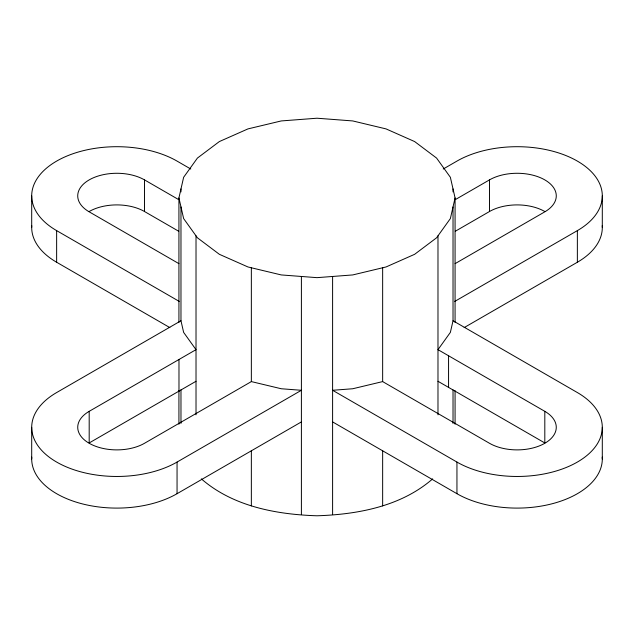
<?xml version="1.0" encoding="UTF-8"?>
<svg xmlns="http://www.w3.org/2000/svg" width="634" height="634" viewBox="0 0 634 634"><rect width="100%" height="100%" fill="white"/><g stroke="black" fill="none" stroke-linecap="round" stroke-linejoin="round"><path stroke-width="0.95" d="M178.923 322.437L178.923 197.935L183.63 177.298L197.42 158.072L219.364 141.564L247.965 128.9L281.266 120.935L317 118.217L352.734 120.935L386.035 128.9L414.636 141.564L436.58 158.072L450.37 177.298L455.077 197.935L455.077 322.437M455.077 197.935L450.37 218.564L436.58 237.798L414.636 254.305L386.035 266.969L352.734 274.934L317 277.652L281.266 274.934L247.965 266.969L219.364 254.305L197.42 237.798L183.63 218.564L178.923 197.935M453.025 320.764L450.37 332.382L437.983 349.659L544.812 411.339A39.126 22.586 0 0 1 544.812 443.277A39.126 22.586 0 0 1 489.488 443.277L382.651 381.597L352.734 388.753L332.604 390.282L456.948 462.067A85.146 49.159 0 0 0 577.36 462.067A85.146 49.159 0 0 0 577.36 392.549L453.025 320.764L453.025 206.946M432.657 478.876C401.053 506.415 357.734 514.467 317 515.783C276.266 514.467 232.947 506.415 201.343 478.876M443.221 169.024L456.948 161.099A85.146 49.159 0 0 1 577.36 161.099A85.146 49.159 0 0 1 577.36 230.625L577.36 262.246L464.167 327.596M180.975 320.764L56.64 392.549A85.146 49.159 0 0 0 56.64 462.067A85.146 49.159 0 0 0 177.052 462.067L301.396 390.282L281.266 388.753L251.349 381.597L144.512 443.277A39.126 22.586 0 0 1 89.188 443.277A39.126 22.586 0 0 1 89.188 411.339L196.017 349.659L183.63 332.382L180.975 320.764L180.975 206.946M455.299 199.631L489.488 179.89A39.126 22.586 0 0 1 544.812 179.89A39.126 22.586 0 0 1 544.812 211.835L455.077 263.649M455.299 231.251L489.488 211.518A39.126 22.586 0 0 1 544.812 211.518M196.017 381.28L89.188 442.96L89.188 411.339M454.736 301.419L577.36 230.625M31.755 457.106A85.146 49.159 0 0 0 82.808 503.998A85.146 49.159 0 0 0 177.052 493.696L301.396 421.911M190.779 169.024L177.052 161.099A85.146 49.159 0 0 0 56.64 161.099A85.146 49.159 0 0 0 56.64 230.625L56.64 262.246L169.833 327.596M178.923 263.649L89.188 211.835A39.126 22.586 0 0 1 89.188 179.89A39.126 22.586 0 0 1 144.512 179.89L178.701 199.631M89.188 211.518A39.126 22.586 0 0 1 144.512 211.518L178.701 231.251M437.983 381.28L544.812 442.96L544.812 411.339M56.64 230.625L179.263 301.419M332.604 421.911L456.948 493.696A85.146 49.159 0 0 0 551.192 503.998A85.146 49.159 0 0 0 602.245 457.106M602.3 195.858L602.3 227.487M602.3 427.308L602.3 458.937M489.488 179.89L489.488 211.518M456.948 462.067L456.948 493.696M455.077 390.615L455.077 424.209M453.025 188.924L453.025 191.888M453.025 389.855L453.025 423.385M448.563 355.769L448.563 387.39M437.983 235.84L437.983 414.81M382.651 267.786L382.651 381.597M382.651 450.695L382.651 505.916M332.604 276.464L332.604 514.594M301.396 276.464L301.396 514.594M251.349 267.786L251.349 381.597M251.349 450.695L251.349 505.916M196.017 235.84L196.017 414.81M180.975 188.924L180.975 191.888M180.975 389.855L180.975 423.385M178.978 359.494L178.978 391.123M178.923 390.615L178.923 424.209M177.052 462.067L177.052 493.696M144.512 179.89L144.512 211.518M31.7 195.858L31.7 227.487M31.7 427.308L31.7 458.937M602.245 225.664A85.146 49.159 0 0 1 577.36 262.246M56.64 262.246A85.146 49.159 0 0 1 31.755 225.664"/></g></svg>
